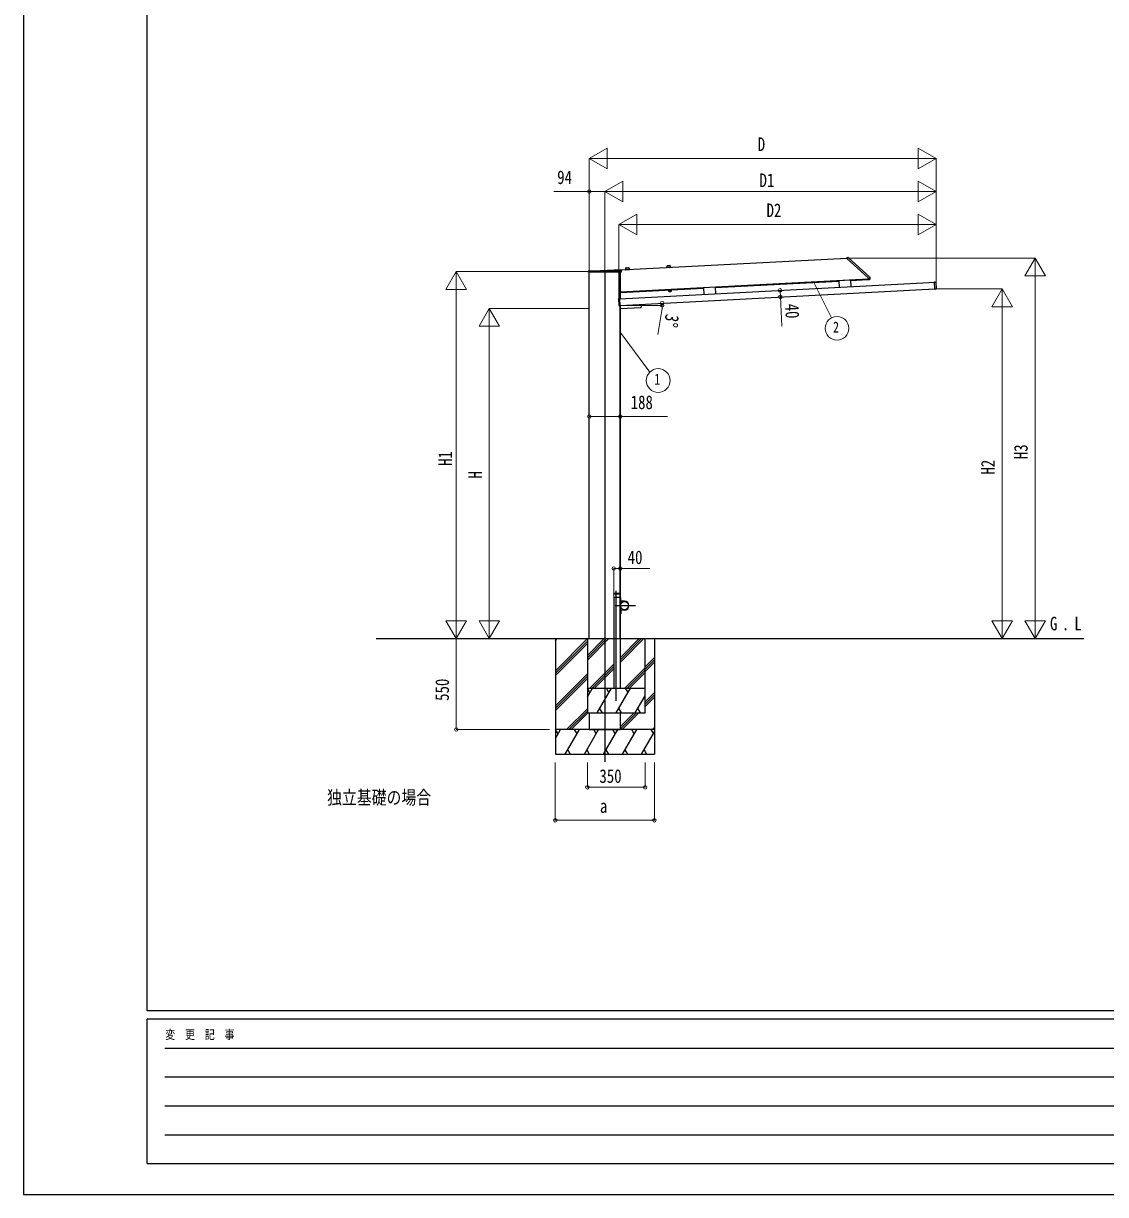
# Model space of a CAD drawing. Units: millimetres, scale not verified. Extents: x -10512 to 10512, y -7425 to 7425.
# Drawn here: x -10512 to -3957, y -7425 to -333 of the extents above; entities that cross this region are included whole.
import ezdxf
from ezdxf.enums import TextEntityAlignment as Align

# ---------------------------------------------------------------- set-up
doc = ezdxf.new("R2010")
doc.units = ezdxf.units.MM
doc.header["$LTSCALE"] = 30
for name, color, linetype in [('0-2_USER1', 3, 'Continuous'), ('0-4_YKK_12', 2, 'Continuous'), ('0-6_YKK_A1', 4, 'Continuous'), ('0-8_YKK_ZWAK', 7, 'Continuous')]:
    doc.layers.add(name, color=color, linetype=linetype)
doc.layers.add('0-7_YKK_D', color=6, linetype='Continuous', lineweight=18)
doc.styles.add('ＭＳ ゴシック', font='')
doc.styles.get('ＭＳ ゴシック').set_extended_font_data('MS Gothic')

msp = doc.modelspace()

# ---------------------------------------------------------------- linework, layer by layer
at = {"layer": '0-4_YKK_12'}
for p, q in [((-6990.52, -1833.03), (-6990.52, -4804.94)), ((-6921.52, -4435.26), (-6921.52, -3769.22))]:
    msp.add_line(p, q, dxfattribs=at)
at = {"layer": '0-6_YKK_A1'}
for p, q in [((-6893.24, -1825.99), (-5525.47, -1754.31)), ((-5525.65, -1750.82), (-5518.05, -1750.88)), ((-5525.63, -1751.28), (-5525.65, -1750.82)), ((-5525.63, -1751.28), (-5525.33, -1756.91)), ((-5525.17, -1757.26), (-5395.68, -1873.85)), ((-5515.41, -1751.91), (-5387.55, -1867.04)), ((-7090.08, -1840.36), (-7090.01, -1832.51)), ((-7089.59, -1840.36), (-7090.08, -1840.36)), ((-6892.11, -1840.36), (-7089.59, -1840.36)), ((-7089.01, -1831.52), (-6893.51, -1831.52)), ((-7084.52, -4058.53), (-7084.52, -1840.36)), ((-7056.77, -1831.45), (-6894.54, -1822.95)), ((-6897.82, -2000.47), (-6897.82, -1840.36)), ((-6896.52, -2000.4), (-6896.52, -1840.36)), ((-6893.49, -1823.83), (-6892.51, -1832.41)), ((-6892.51, -1832.41), (-6892.51, -1832.43)), ((-6892.51, -1832.43), (-6891.61, -1840.36)), ((-6891.61, -1840.36), (-6892.11, -1840.36)), ((-6865.5, -1824.13), (-6865.57, -1822.83)), ((-6865.49, -1822.6), (-6865.5, -1824.13)), ((-6865.5, -1824.13), (-6841.54, -1822.88)), ((-6865.5, -1824.13), (-6841.54, -1822.88)), ((-6865.48, -1824.53), (-6865.5, -1824.13)), ((-6865.48, -1824.53), (-6841.52, -1823.28)), ((-6865.02, -1822.11), (-6842.23, -1820.91)), ((-6864.43, -1815.38), (-6864.49, -1822.08)), ((-6861.59, -1812.41), (-6846.65, -1811.63)), ((-6843.52, -1814.29), (-6842.76, -1820.94)), ((-6841.71, -1821.35), (-6841.54, -1822.88)), ((-6841.54, -1822.88), (-6841.61, -1821.47)), ((-6841.52, -1823.28), (-6841.54, -1822.88)), ((-6615.85, -1811.05), (-6615.91, -1809.75)), ((-6615.83, -1809.52), (-6615.85, -1811.05)), ((-6615.85, -1811.05), (-6591.88, -1809.79)), ((-6615.85, -1811.05), (-6591.88, -1809.79)), ((-6615.83, -1811.45), (-6615.85, -1811.05)), ((-6615.83, -1811.45), (-6591.86, -1810.19)), ((-6615.36, -1809.02), (-6592.58, -1807.83)), ((-6614.77, -1802.3), (-6614.83, -1808.99)), ((-6611.93, -1799.33), (-6597, -1798.55)), ((-6593.86, -1801.2), (-6593.1, -1807.86)), ((-6592.05, -1808.27), (-6591.88, -1809.79)), ((-6591.88, -1809.79), (-6591.95, -1808.39)), ((-6591.86, -1810.19), (-6591.88, -1809.79)), ((-6898.87, -2000.52), (-4986.59, -1900.3)), ((-6896.52, -1958.34), (-5395.23, -1879.66)), ((-6322.79, -1933.28), (-5573.22, -1894)), ((-5502.45, -1887.78), (-5573.36, -1891.5)), ((-5573.36, -1891.5), (-5571.29, -1930.95)), ((-5502.45, -1887.78), (-5500.39, -1927.23)), ((-5502.32, -1890.28), (-5394.97, -1884.66)), ((-5395.52, -1874.19), (-5395.43, -1875.8)), ((-5395.38, -1876.73), (-5395.43, -1875.8)), ((-5395.38, -1876.73), (-5387.75, -1876.8)), ((-5395.36, -1877.23), (-5395.38, -1876.73)), ((-5395.36, -1877.23), (-5394.97, -1884.66)), ((-5394.97, -1884.66), (-5387.36, -1884.26)), ((-5387.75, -1876.8), (-5386.34, -1876.81)), ((-5386.24, -1869.8), (-5385.92, -1875.88)), ((-5385.92, -1875.88), (-5385.84, -1877.29)), ((-4998.44, -1900.92), (-4993.28, -1900.65)), ((-4992.15, -1899.22), (-4993.35, -1899.28)), ((-4993.33, -1899.63), (-4993.35, -1899.28)), ((-4993.35, -1899.28), (-4993.35, -1899.28)), ((-4993.3, -1900.13), (-4993.33, -1899.63)), ((-4991.15, -1941.15), (-4993.3, -1900.13)), ((-4992.15, -1899.22), (-4992.15, -1899.22)), ((-4991.56, -1899.08), (-4985.66, -1898.77)), ((-4985.14, -1899.24), (-4982.94, -1941.18)), ((-6896.77, -2040.47), (-4991.18, -1940.6)), ((-6896.26, -1963.33), (-6896.52, -1958.38)), ((-6896.26, -1963.33), (-6393.69, -1937)), ((-6589.01, -1950.44), (-6604, -1951.22)), ((-6604, -1951.22), (-6603.74, -1956.13)), ((-6602.71, -1956.66), (-6603.74, -1956.13)), ((-6603.54, -1951.2), (-6603.63, -1949.6)), ((-6589.73, -1955.98), (-6602.71, -1956.66)), ((-6600.25, -1951.03), (-6599.99, -1955.94)), ((-6592.76, -1950.63), (-6592.5, -1955.55)), ((-6589.73, -1955.98), (-6588.75, -1955.35)), ((-6589.55, -1948.86), (-6589.46, -1950.46)), ((-6589.01, -1950.44), (-6588.75, -1955.35)), ((-6322.92, -1930.78), (-6393.82, -1934.5)), ((-6393.82, -1934.5), (-6391.76, -1973.95)), ((-6322.92, -1930.78), (-6320.85, -1970.23)), ((-4991.13, -1941.65), (-4991.15, -1941.15)), ((-4991.13, -1941.65), (-4991.11, -1942)), ((-4991.11, -1942), (-4989.91, -1941.94)), ((-4991.11, -1942), (-4991.11, -1942)), ((-4989.91, -1941.94), (-4989.91, -1941.94)), ((-4983.41, -1941.71), (-4989.31, -1942.02)), ((-6907.11, -1999.96), (-6904.91, -2041.91)), ((-6900.74, -1999.13), (-6906.63, -1999.44)), ((-6904.38, -2042.38), (-6898.49, -2042.07)), ((-6900.14, -1999.21), (-6898.94, -1999.15)), ((-6900.14, -1999.21), (-6900.14, -1999.21)), ((-6898.92, -1999.5), (-6898.94, -1999.15)), ((-6898.94, -1999.15), (-6898.94, -1999.15)), ((-6898.89, -2000), (-6898.92, -1999.5)), ((-6896.74, -2041.02), (-6898.89, -2000)), ((-6898.39, -2042.05), (-6897.5, -2059.03)), ((-6896.7, -2041.87), (-6897.9, -2041.93)), ((-6897.9, -2041.93), (-6897.9, -2041.93)), ((-6897.82, -4058.53), (-6897.82, -2041.93)), ((-6896.72, -2041.52), (-6896.74, -2041.02)), ((-6896.72, -2041.52), (-6896.7, -2041.87)), ((-6896.7, -2041.87), (-6896.7, -2041.87)), ((-6896.45, -2059.98), (-6772.12, -2053.46)), ((-6772.14, -2033.94), (-6771.17, -2052.41)), ((-6897.82, -2058.53), (-6897.52, -2058.53)), ((-6896.52, -4058.53), (-6896.52, -2059.98)), ((-6936.82, -3788.53), (-6936.71, -3786.48)), ((-6896.22, -3788.53), (-6936.82, -3788.53)), ((-6936.52, -3808.53), (-6936.52, -4358.53)), ((-6896.52, -3808.53), (-6936.52, -3808.53)), ((-6897.33, -3785.53), (-6935.72, -3785.53)), ((-6896.52, -3808.53), (-6894.52, -3808.53)), ((-6896.52, -3808.53), (-6896.52, -3831.23)), ((-6896.52, -4358.53), (-6896.52, -3808.53)), ((-6896.22, -3788.53), (-6896.33, -3786.48)), ((-6894.52, -3831.23), (-6894.52, -3808.53)), ((-6928.82, -3858.53), (-6804.22, -3858.53)), ((-6896.52, -3908.53), (-6896.52, -3885.83)), ((-6871.52, -3831.23), (-6894.52, -3831.23)), ((-6894.52, -3833.23), (-6871.52, -3833.23)), ((-6894.52, -3883.83), (-6871.52, -3883.83)), ((-6894.52, -3885.83), (-6894.52, -3908.53)), ((-6871.52, -3885.83), (-6894.52, -3885.83)), ((-6896.52, -3908.53), (-6894.52, -3908.53)), ((-8374.92, -4058.53), (-4088.11, -4058.53)), ((-7290.27, -4058.53), (-7290.27, -4758.53)), ((-7290.27, -4252.71), (-7096.09, -4058.53)), ((-7290.27, -4068.86), (-7279.94, -4058.53)), ((-7290.27, -4266.85), (-7096.52, -4073.1)), ((-7290.27, -4280.99), (-7096.52, -4087.25)), ((-7096.52, -4058.7), (-7096.52, -4508.71)), ((-7096.52, -4161.05), (-6994.17, -4058.7)), ((-7096.52, -4175.2), (-6980.03, -4058.7)), ((-7096.52, -4189.34), (-6965.89, -4058.7)), ((-6896.52, -4201.47), (-6753.76, -4058.7)), ((-6896.52, -4187.33), (-6767.9, -4058.7)), ((-6896.52, -4173.19), (-6782.04, -4058.7)), ((-6746.52, -4508.71), (-6746.52, -4058.7)), ((-6690.27, -4058.53), (-6690.27, -4758.53)), ((-6746.52, -4229.46), (-6690.27, -4173.21)), ((-7082.04, -4358.71), (-6936.52, -4213.18)), ((-7067.9, -4358.71), (-6936.52, -4227.33)), ((-7053.76, -4358.71), (-6936.52, -4241.47)), ((-6869.91, -4358.71), (-6746.52, -4235.32)), ((-6855.77, -4358.71), (-6746.52, -4249.46)), ((-6746.52, -4243.6), (-6690.27, -4187.35)), ((-6746.52, -4257.74), (-6690.27, -4201.49)), ((-7290.27, -4464.84), (-7096.52, -4271.09)), ((-7290.27, -4478.98), (-7096.52, -4285.23)), ((-7290.27, -4493.12), (-7096.52, -4299.38)), ((-6841.63, -4358.71), (-6746.52, -4263.6)), ((-7096.52, -4411.82), (-7065.86, -4358.71)), ((-7096.52, -4358.71), (-6746.52, -4358.71)), ((-7080.86, -4384.69), (-7095.86, -4358.71)), ((-7036.99, -4508.7), (-6950.39, -4358.71)), ((-6965.39, -4384.69), (-6980.39, -4358.71)), ((-6921.52, -4508.71), (-6834.92, -4358.71)), ((-6849.92, -4384.69), (-6864.92, -4358.7)), ((-6746.52, -4441.59), (-6690.27, -4385.34)), ((-6806.05, -4508.7), (-6746.52, -4405.6)), ((-6746.52, -4455.73), (-6690.27, -4399.48)), ((-6746.52, -4469.88), (-6690.27, -4413.63)), ((-7221.83, -4608.53), (-7096.52, -4483.22)), ((-7207.69, -4608.53), (-7096.52, -4497.37)), ((-7193.55, -4608.53), (-7093.72, -4508.71)), ((-7096.52, -4508.71), (-6746.52, -4508.71)), ((-7084.52, -4508.71), (-7084.52, -4608.53)), ((-7021.99, -4482.73), (-7006.99, -4508.7)), ((-6906.52, -4482.72), (-6891.52, -4508.71)), ((-6897.82, -4508.71), (-6897.82, -4608.53)), ((-6896.52, -4591.59), (-6813.64, -4508.71)), ((-6896.52, -4605.73), (-6799.5, -4508.71)), ((-6885.18, -4608.53), (-6785.35, -4508.71)), ((-6791.05, -4482.73), (-6776.05, -4508.7)), ((-6690.27, -4608.53), (-7290.27, -4608.53)), ((-7290.27, -4662.83), (-7258.92, -4608.53)), ((-7273.92, -4634.51), (-7288.92, -4608.53)), ((-7230.06, -4758.53), (-7143.45, -4608.53)), ((-7158.45, -4634.51), (-7173.46, -4608.53)), ((-7114.59, -4758.53), (-7027.98, -4608.53)), ((-7084.52, -4608.53), (-6897.82, -4608.53)), ((-7042.98, -4634.51), (-7057.99, -4608.53)), ((-6999.12, -4758.53), (-6912.51, -4608.53)), ((-6927.51, -4634.51), (-6942.51, -4608.53)), ((-6883.65, -4758.53), (-6797.04, -4608.53)), ((-6812.04, -4634.51), (-6827.04, -4608.53)), ((-6711.57, -4608.53), (-6696.57, -4634.51)), ((-6701.33, -4608.53), (-6690.27, -4597.47)), ((-6768.18, -4758.53), (-6690.27, -4623.6)), ((-7215.06, -4732.55), (-7200.06, -4758.53)), ((-7099.59, -4732.55), (-7084.59, -4758.53)), ((-6984.12, -4732.55), (-6969.12, -4758.53)), ((-6868.65, -4732.55), (-6853.65, -4758.53)), ((-6753.18, -4732.55), (-6738.18, -4758.53)), ((-7290.27, -4758.53), (-6690.27, -4758.53))]:
    msp.add_line(p, q, dxfattribs=at)
msp.add_lwpolyline([(-5385.84, -1877.29), (-5385.48, -1884.16), (-5387.36, -1884.26)], dxfattribs=at)
msp.add_lwpolyline([(-6605.16, -1948.08), (-6588.18, -1947.19), (-6588.1, -1948.79), (-6605.08, -1949.68)], close=True, dxfattribs=at)
msp.add_circle((-6871.52, -3858.53), 25, dxfattribs=at)
for centre, radius, start, end in [((-5524.83, -1756.88), 0.5, 183, 228), ((-5518.09, -1754.88), 4, 48, 89.5), ((-7089.01, -1832.52), 1, 90, 176.5048), ((-7089.01, -1832.52), 1, 176.5048, 179.5), ((-7059.39, -1781.52), 50, 270, 273.00032), ((-6894.48, -1823.95), 1, 6.5, 93.00032), ((-6893.51, -1832.52), 1, 6.5, 90), ((-6864.99, -1822.61), 0.5, 93, 179.5), ((-6861.43, -1815.41), 3, 93, 179.5), ((-6846.5, -1814.63), 3, 6.5, 93), ((-6842.21, -1821.41), 0.5, 6.5, 93), ((-6615.33, -1809.52), 0.5, 93, 179.5), ((-6611.77, -1802.33), 3, 93, 179.5), ((-6596.84, -1801.54), 3, 6.5, 93), ((-6592.55, -1808.33), 0.5, 6.5, 93), ((-5396.02, -1874.22), 0.5, 3, 48), ((-5390.23, -1870.01), 4, 3, 48), ((-5386.34, -1877.31), 0.5, 3, 89.5), ((-4992.11, -1896.35), 2.86, 272.73957, 279.49104), ((-6602.01, -1953.3), 3.32, 238.61575, 307.38425), ((-6596.87, -1943.92), 12.42, 255.41205, 290.58795), ((-6590.77, -1952.71), 3.32, 238.61575, 307.38425), ((-4989.6, -1946.21), 4.28, 87.31821, 94.21342), ((-6900.48, -1996.36), 2.86, 266.50896, 273.26043), ((-6897.76, -2046.21), 4.28, 91.78658, 98.68179), ((-6772.17, -2052.46), 1, 273, 3), ((-6896.5, -2058.98), 1, 183, 273), ((-6935.72, -3786.53), 1, 90, 176.99994), ((-6897.33, -3786.53), 1, 3.00011, 90), ((-6894.52, -3831.23), 2, 180, 270), ((-6894.52, -3885.83), 2, 90, 180), ((-6871.52, -3858.53), 27.3, 270, 90), ((-6871.52, -3858.53), 25.3, 270, 90)]:
    msp.add_arc(centre, radius, start, end, dxfattribs=at)
for centre, major_axis, ratio, start_param, end_param in [((-4992.15, -1899.18), (0.599, 0.031), 0.061163, 4.712389, 5.0226887), ((-4991.54, -1899.38), (0.016, -0.3), 0.998135, 3.1415927, 3.9550709), ((-4985.64, -1899.27), (0.336, 0.373), 0.99628, 5.4996506, 7.06672), ((-4989.32, -1941.72), (0.016, -0.3), 0.998135, 5.4698366, 6.2831853), ((-4983.44, -1941.21), (0.373, -0.336), 0.99628, 5.4996506, 7.06672), ((-6906.61, -1999.94), (-0.373, 0.336), 0.99628, 5.4996506, 7.06672), ((-6904.41, -2041.88), (-0.336, -0.373), 0.99628, 5.4996506, 7.06672), ((-6900.73, -1999.43), (0.016, -0.3), 0.998135, 2.3281144, 3.1415927), ((-6900.14, -1999.17), (-0.599, -0.031), 0.061163, 1.2604966, 1.5707963), ((-6898.51, -2041.77), (0.016, -0.3), 0.998135, 0, 0.8133487)]:
    msp.add_ellipse(centre, major_axis=major_axis, ratio=ratio, start_param=start_param, end_param=end_param, dxfattribs=at)
at = {"layer": '0-7_YKK_D', "color": 1}
for p, q in [((-7084.52, -1150.88), (-6976.27, -1088.38)), ((-6976.27, -1213.38), (-6976.27, -1088.38)), ((-4984.52, -1150.88), (-5092.78, -1088.38)), ((-5092.78, -1088.38), (-5092.78, -1213.38)), ((-7084.52, -1824.53), (-7084.52, -1149.88)), ((-7084.52, -1150.88), (-6976.27, -1213.38)), ((-7084.52, -1150.88), (-6868.02, -1150.88)), ((-6959.52, -1150.88), (-5109.52, -1150.88)), ((-4984.52, -1150.88), (-5201.03, -1150.88)), ((-4984.52, -1150.88), (-5092.78, -1213.38)), ((-4984.52, -1938.78), (-4984.52, -1149.88)), ((-6905.52, -1550.88), (-6797.27, -1488.38)), ((-6797.27, -1613.38), (-6797.27, -1488.38)), ((-4984.52, -1550.88), (-5092.78, -1488.38)), ((-5092.78, -1488.38), (-5092.78, -1613.38)), ((-6905.52, -2000.37), (-6905.52, -1549.88)), ((-6905.52, -1550.88), (-6797.27, -1613.38)), ((-6905.52, -1550.88), (-6689.02, -1550.88)), ((-6780.52, -1550.88), (-5109.52, -1550.88)), ((-4984.52, -1550.88), (-5201.03, -1550.88)), ((-4984.52, -1550.88), (-5092.78, -1613.38)), ((-4984.52, -1938.78), (-4984.52, -1549.88)), ((-5516.48, -1753.89), (-4383.52, -1753.89)), ((-4384.52, -1753.89), (-4447.02, -1862.14)), ((-4384.52, -1753.89), (-4322.02, -1862.14)), ((-4384.52, -1753.89), (-4384.52, -1970.39)), ((-4447.02, -1862.14), (-4322.02, -1862.14)), ((-4384.52, -1878.89), (-4384.52, -3933.53)), ((-4984, -1940.28), (-4583.52, -1940.28)), ((-4584.52, -1940.28), (-4647.02, -2048.53)), ((-4584.52, -1940.28), (-4522.02, -2048.53)), ((-4584.52, -1940.28), (-4584.52, -2156.78)), ((-4647.02, -2048.53), (-4522.02, -2048.53)), ((-7690.27, -2058.53), (-7752.77, -2166.78)), ((-7085.52, -2058.53), (-7691.27, -2058.53)), ((-7690.27, -2058.53), (-7627.77, -2166.78)), ((-7690.27, -2058.53), (-7690.27, -2275.04)), ((-4584.52, -3933.53), (-4584.52, -2065.28)), ((-7752.77, -2166.78), (-7627.77, -2166.78)), ((-7690.27, -2183.53), (-7690.27, -3933.53)), ((-7690.27, -4058.53), (-7690.27, -3842.02)), ((-4584.52, -4058.53), (-4584.52, -3842.02)), ((-4384.52, -4058.53), (-4384.52, -3842.02)), ((-7690.27, -4058.53), (-7752.77, -3950.28)), ((-7627.77, -3950.28), (-7752.77, -3950.28)), ((-7690.27, -4058.53), (-7627.77, -3950.28)), ((-4584.52, -4058.53), (-4647.02, -3950.28)), ((-4522.02, -3950.28), (-4647.02, -3950.28)), ((-4584.52, -4058.53), (-4522.02, -3950.28)), ((-4384.52, -4058.53), (-4447.02, -3950.28)), ((-4322.02, -3950.28), (-4447.02, -3950.28)), ((-4384.52, -4058.53), (-4322.02, -3950.28)), ((-7085.52, -4058.53), (-7691.27, -4058.53)), ((-4089.11, -4058.53), (-4585.52, -4058.53)), ((-4088.11, -4058.53), (-4385.52, -4058.53))]:
    msp.add_line(p, q, dxfattribs=at)
at = {"layer": '0-7_YKK_D'}
for p, q in [((-6990.52, -1350.88), (-6882.27, -1288.38)), ((-6882.27, -1413.38), (-6882.27, -1288.38)), ((-4984.52, -1350.88), (-5092.78, -1288.38)), ((-5092.78, -1288.38), (-5092.78, -1413.38)), ((-7084.52, -1834.53), (-7084.52, -1349.88)), ((-6990.52, -1832.03), (-6990.52, -1349.88)), ((-6990.52, -1832.03), (-6990.52, -1349.88)), ((-6990.52, -1350.88), (-6882.27, -1413.38)), ((-6990.52, -1350.88), (-6774.02, -1350.88)), ((-6865.52, -1350.88), (-5109.52, -1350.88)), ((-4984.52, -1350.88), (-5201.03, -1350.88)), ((-4984.52, -1350.88), (-5092.78, -1413.38)), ((-4984.52, -1938.78), (-4984.52, -1349.88)), ((-7890.27, -1835.53), (-7952.77, -1943.78)), ((-7085.52, -1835.53), (-7891.27, -1835.53)), ((-7890.27, -1835.53), (-7827.77, -1943.78)), ((-7890.27, -1835.53), (-7890.27, -2052.04)), ((-5726.51, -1897.02), (-5616.62, -2115.31)), ((-7952.77, -1943.78), (-7827.77, -1943.78)), ((-7890.27, -3933.53), (-7890.27, -1960.53)), ((-5941.73, -1950.36), (-5928.31, -1949.66)), ((-6879.68, -2040.56), (-6642.12, -2040.56)), ((-5942.98, -1990.48), (-5926.22, -1989.6)), ((-6646.65, -2082.91), (-6669.1, -2216.37)), ((-6897.82, -2201.9), (-6718.03, -2444.55)), ((-7084.52, -2835.85), (-7084.52, -2712.53)), ((-6896.52, -2835.85), (-6896.52, -2712.53)), ((-6936.52, -3807.53), (-6936.52, -3632.7)), ((-6896.52, -3807.53), (-6896.52, -3632.7)), ((-7890.27, -4058.53), (-7890.27, -3842.02)), ((-7890.27, -4058.53), (-7952.77, -3950.28)), ((-7827.77, -3950.28), (-7952.77, -3950.28)), ((-7890.27, -4058.53), (-7827.77, -3950.28)), ((-7324.52, -4058.53), (-7891.27, -4058.53)), ((-7085.51, -4058.53), (-7891.27, -4058.53)), ((-7890.27, -4058.53), (-7890.27, -4608.53)), ((-7325.02, -4608.53), (-7891.27, -4608.53)), ((-7290.52, -4808.53), (-7290.52, -5159.53)), ((-7096.52, -4808.53), (-7096.52, -4959.53)), ((-6746.52, -4808.53), (-6746.52, -4959.53)), ((-6690.27, -4808.53), (-6690.27, -5159.53)), ((-7096.52, -4958.53), (-6746.52, -4958.53)), ((-7290.52, -5158.53), (-6690.27, -5158.53))]:
    msp.add_line(p, q, dxfattribs=at)
for points in [[(-6990.52, -1350.88), (-7084.52, -1350.88), (-7299.02, -1350.88)], [(-5929.31, -1949.71), (-5927.22, -1989.65), (-5917.91, -2167.24)], [(-7084.52, -2713.53), (-6896.52, -2713.53), (-6610.02, -2713.53)], [(-6936.52, -3633.7), (-6896.52, -3633.7), (-6718.69, -3633.7)]]:
    msp.add_lwpolyline(points, dxfattribs=at)
for centre, radius in [((-7084.52, -1350.88), 10.62), ((-5929.31, -1949.71), 10.62), ((-5927.22, -1989.65), 10.62), ((-6643.47, -2027.19), 10.62), ((-6643.12, -2040.56), 10.62), ((-5584.25, -2179.62), 72), ((-6667.3, -2495.65), 72), ((-7084.52, -2713.53), 10.62), ((-6896.52, -2713.53), 10.62), ((-6936.52, -3633.7), 10.62), ((-6896.52, -3633.7), 10.62), ((-7890.27, -4608.53), 10.62), ((-7096.52, -4958.53), 10.62), ((-6746.52, -4958.53), 10.62), ((-7290.52, -5158.53), 10.62), ((-6690.27, -5158.53), 10.62)]:
    msp.add_circle(centre, radius, dxfattribs=at)
for start, end in [(350.45481, 360), (360, 3)]:
    msp.add_arc((-6898.52, -2040.56), 255.41, start, end, dxfattribs=at)
at = {"layer": '0-8_YKK_ZWAK'}
for p, q in [((-9762.45, -6312.5), (-9762.45, 6937.5)), ((9737.55, -6312.5), (-9762.45, -6312.5)), ((-3262.45, -6362.5), (-9762.45, -6362.5)), ((-9762.45, -7237.5), (-9762.45, -6362.5)), ((-9656.2, -6537.5), (-3387.45, -6537.5)), ((-9656.2, -6712.5), (-3387.45, -6712.5)), ((-9656.2, -6887.5), (-3387.45, -6887.5)), ((-9656.2, -7062.5), (-3387.45, -7062.5)), ((-9762.45, -7237.5), (-3262.45, -7237.5))]:
    msp.add_line(p, q, dxfattribs=at)
msp.add_lwpolyline([(-10512.5, -7425), (10512.5, -7425), (10512.5, 7425), (-10512.5, 7425)], close=True, dxfattribs=at)

# ---------------------------------------------------------------- texts
at = {"layer": '0-2_USER1', "style": 'ＭＳ ゴシック', "width": 0.8}
for s, p in [('G', (-4294.23, -4033.22)), ('L', (-4146.46, -4033.22)), ('.', (-4222.23, -4033.22)), ('独立基礎の場合', (-8672.73, -5086.38))]:
    msp.add_text(s, height=82.48, dxfattribs=at).set_placement(p, align=Align.BOTTOM_LEFT)
at = {"layer": '0-7_YKK_D', "color": 1, "style": 'ＭＳ ゴシック', "width": 0.8}
for s, p in [('D', (-6064.52, -1130.88)), ('D2', (-6011.02, -1530.88))]:
    msp.add_text(s, height=82.48, dxfattribs=at).set_placement(p, align=Align.BOTTOM_LEFT)
at = {"layer": '0-7_YKK_D', "style": 'ＭＳ ゴシック', "width": 0.8}
for s, height, p in [('94', 82.48, (-7279.02, -1330.88)), ('D1', 82.48, (-6053.52, -1349.22)), ('2', 65.98, (-5608.25, -2224.62)), ('1', 65.98, (-6691.3, -2540.65)), ('188', 82.48, (-6834.02, -2693.53)), ('40', 82.48, (-6852.36, -3632.04)), ('350', 82.48, (-7023.52, -4956.86)), ('a', 82.48, (-7020.4, -5138.53))]:
    msp.add_text(s, height=height, dxfattribs=at).set_placement(p, align=Align.BOTTOM_LEFT)
for s, rotation, p in [('40', 273, (-5923.24, -2033.67)), ('3°', 260.455, (-6645.29, -2084.83)), ('H1', 90, (-7891.94, -3013.03)), ('550', 90, (-7910.27, -4435.53))]:
    msp.add_text(s, height=82.48, rotation=rotation, dxfattribs=at).set_placement(p, align=Align.BOTTOM_LEFT)
at = {"layer": '0-7_YKK_D', "color": 1, "style": 'ＭＳ ゴシック', "width": 0.8}
for s, p in [('H3', (-4404.52, -2972.21)), ('H', (-7710.27, -3088.53)), ('H2', (-4604.52, -3065.4))]:
    msp.add_text(s, height=82.48, rotation=90, dxfattribs=at).set_placement(p, align=Align.BOTTOM_LEFT)
at = {"layer": '0-8_YKK_ZWAK', "style": 'ＭＳ ゴシック', "width": 0.8}
msp.add_text('変  更  記  事', height=54.99, dxfattribs=at).set_placement((-9653.28, -6500), align=Align.BOTTOM_LEFT)

doc.saveas('drawing.dxf')
